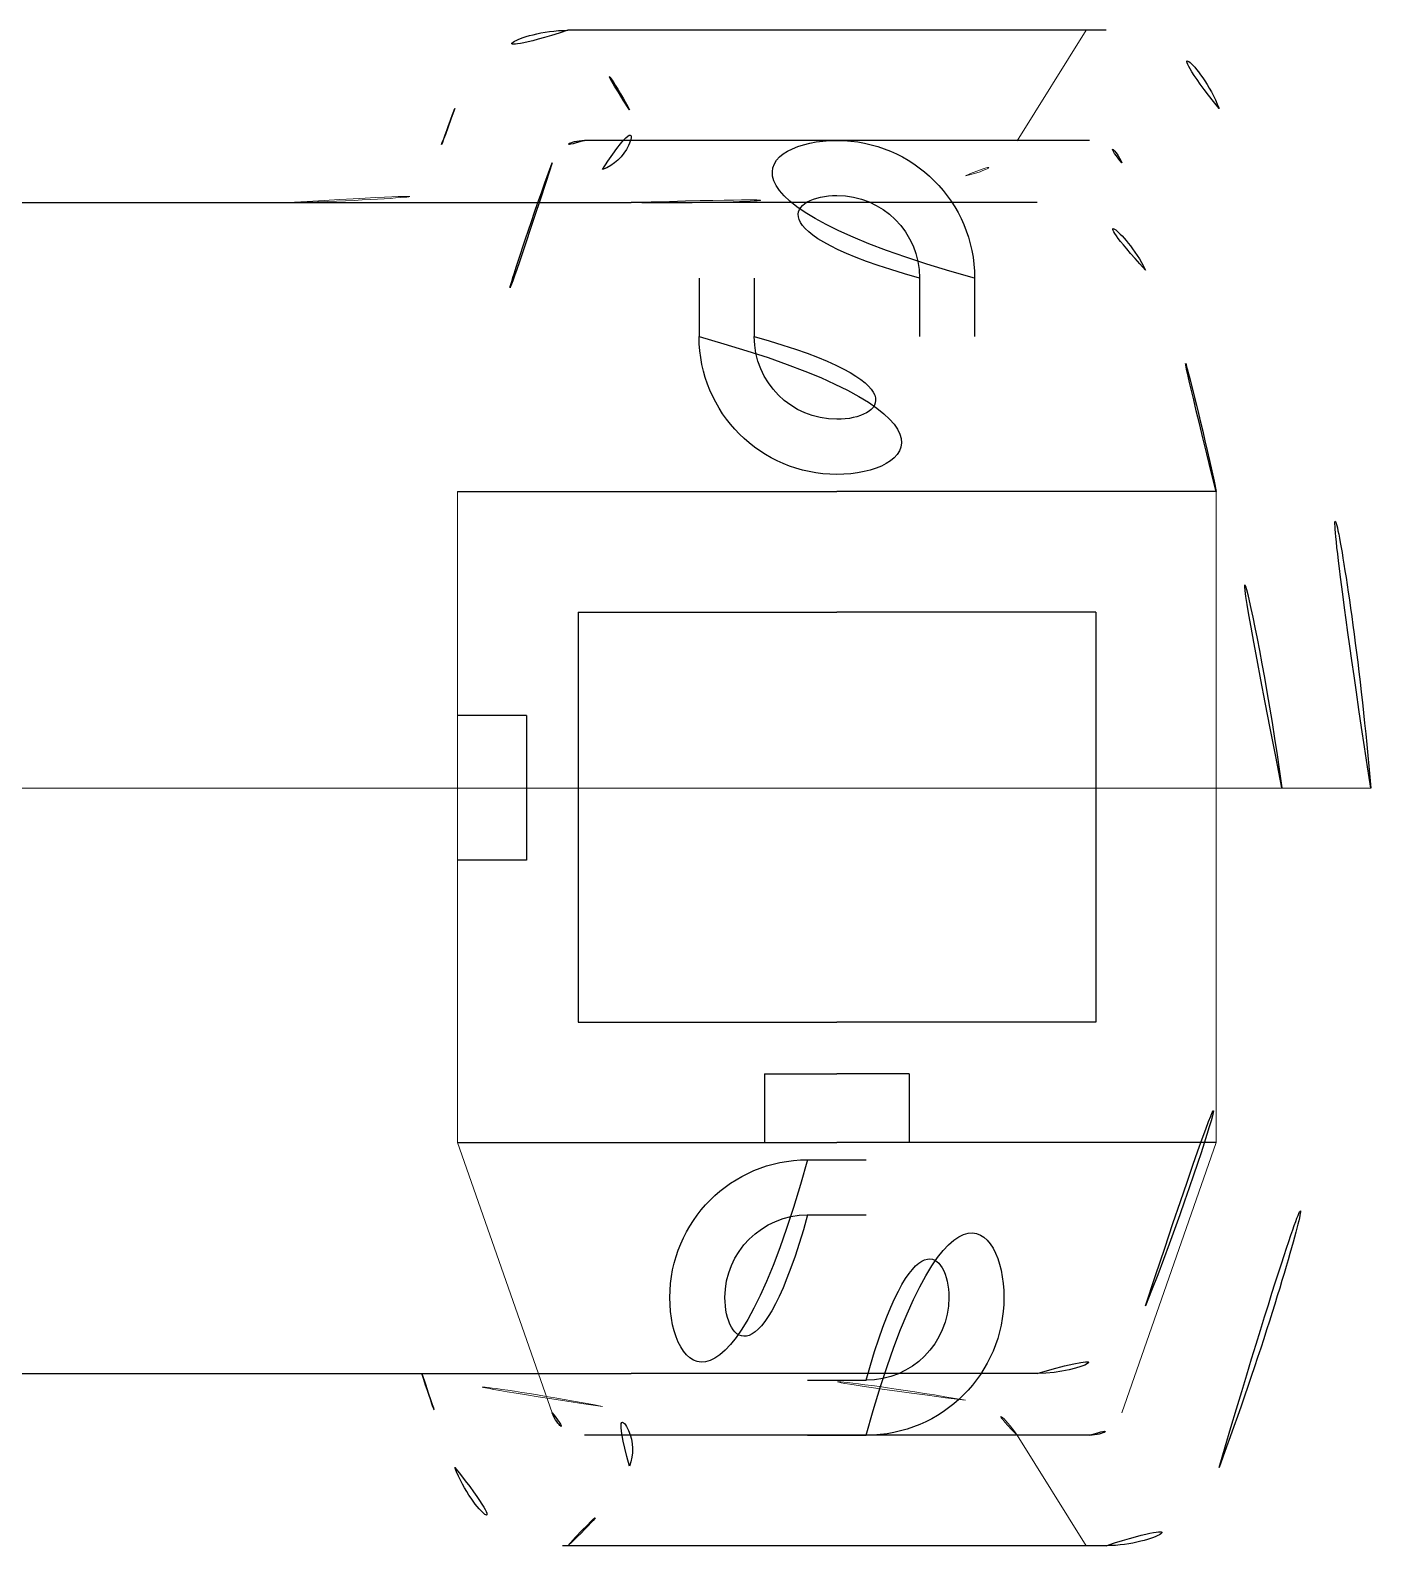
# Model space of a CAD drawing. Extents: x 16296677952 to 16296679688, y -37409618576 to -37409617304.
# Drawn here: x 16296679104.46 to 16296679131.7, y -37409617648.38 to -37409617617.58 of the extents above; entities that cross this region are included whole.
import ezdxf

# ---------------------------------------------------------------- set-up
doc = ezdxf.new("R2010")
doc.units = 0
doc.header["$LTSCALE"] = 10
doc.header["$MEASUREMENT"] = 0
doc.linetypes.add('HIDDENX2', pattern=[0.75, 0.5, -0.25])
doc.layers.get('0').update_dxf_attribs({"linetype": 'CONTINUOUS'})
for name, color, linetype in [('BODY', 7, 'CONTINUOUS'), ('C', 1, 'CONTINUOUS'), ('Default', 7, 'CONTINUOUS')]:
    doc.layers.add(name, color=color, linetype=linetype)

# ---------------------------------------------------------------- blocks, each defined once
blk = doc.blocks.new('1111')
at = {"color": 1, "linetype": 'ByBlock', "lineweight": -3}
for p, q in [((825.655, 4687.647), (810.994, 4687.647)), ((825.655, 4650.047), (810.994, 4650.047))]:
    blk.add_line(p, q, dxfattribs=at)
at = {"color": 1, "lineweight": -3}
for p, q in [((807.309, 4677.447), (818.324, 4677.447)), ((829.34, 4677.447), (818.324, 4677.447)), ((807.309, 4658.547), (818.324, 4658.547)), ((829.34, 4658.547), (818.324, 4658.547))]:
    blk.add_line(p, q, dxfattribs=at)
at = {"color": 1, "lineweight": 5}
for p, q in [((807.309, 4677.447), (807.309, 4658.547)), ((829.34, 4677.447), (829.34, 4658.547)), ((810.055, 4650.703), (807.309, 4658.547)), ((826.594, 4650.703), (829.34, 4658.547))]:
    blk.add_line(p, q, dxfattribs=at)
at = {"color": 1}
for p, q in [((810.809, 4673.947), (818.324, 4673.947)), ((810.809, 4673.947), (810.809, 4662.047)), ((825.84, 4673.947), (818.324, 4673.947)), ((825.84, 4673.947), (825.84, 4662.047)), ((810.809, 4662.047), (818.324, 4662.047)), ((825.84, 4662.047), (818.324, 4662.047))]:
    blk.add_line(p, q, dxfattribs=at)
at = {"color": 1, "linetype": 'HIDDENX2', "lineweight": -3}
for p, q in [((809.309, 4670.947), (807.309, 4670.947)), ((809.309, 4670.947), (809.309, 4666.747)), ((809.309, 4666.747), (807.309, 4666.747)), ((816.224, 4660.547), (818.324, 4660.547)), ((820.424, 4660.547), (818.324, 4660.547))]:
    blk.add_line(p, q, dxfattribs=at)
at = {"color": 1, "linetype": 'ByBlock', "lineweight": -3}
for centre, radius, start, end in [((810.994, 4686.647), 1, 90, 159.8835), ((825.655, 4686.647), 1, 20.1165, 90), ((875.809, 4662.907), 70.026, 159.88355, 168.01605), ((760.84, 4662.907), 70.026, 11.98395, 20.11645), ((810.994, 4651.047), 1, 200.1165, 270), ((825.655, 4651.047), 1, 270, 339.8835)]:
    blk.add_arc(centre, radius, start, end, dxfattribs=at)
at = {"layer": 'BODY', "color": 1, "linetype": 'HIDDENX2', "lineweight": -3, "ltscale": 0.7}
for p, q in [((814.324, 4683.647), (814.324, 4681.947)), ((822.324, 4683.647), (822.324, 4681.947)), ((817.474, 4650.047), (819.174, 4650.047))]:
    blk.add_line(p, q, dxfattribs=at)
at = {"layer": 'BODY', "color": 1, "lineweight": -3, "ltscale": 0.7}
for p, q in [((815.924, 4683.647), (815.924, 4681.947)), ((820.724, 4683.647), (820.724, 4681.947)), ((817.474, 4658.047), (819.174, 4658.047)), ((817.474, 4656.447), (819.174, 4656.447)), ((817.474, 4651.647), (819.174, 4651.647))]:
    blk.add_line(p, q, dxfattribs=at)
for centre, radius, start, end in [((818.324, 4683.647), 4, 0, 180), ((818.324, 4683.647), 2.4, 0, 180), ((818.324, 4681.947), 4, 180, 0), ((818.324, 4681.947), 2.4, 180, 0), ((817.474, 4654.047), 4, 90, 270), ((819.174, 4654.047), 4, 270, 90), ((817.474, 4654.047), 2.4, 90, 270), ((819.174, 4654.047), 2.4, 270, 90)]:
    blk.add_arc(centre, radius, start, end, dxfattribs=at)
at = {"layer": 'C', "color": 1, "linetype": 'HIDDENX2', "lineweight": -3, "ltscale": 0.7}
for p, q in [((816.224, 4660.547), (816.224, 4658.547)), ((820.424, 4660.547), (820.424, 4658.547))]:
    blk.add_line(p, q, dxfattribs=at)

msp = doc.modelspace()

# ---------------------------------------------------------------- linework, layer by layer
for p, q in [((16296679126.323629, -37409617617.579514), (16296679115.37886, -37409617617.579514)), ((16296679126.323629, -37409617617.579514), (16296679115.37886, -37409617617.579514)), ((16296679103.701241, -37409617621.079514), (16296679116.671221, -37409617621.079498)), ((16296679124.92363, -37409617621.079498), (16296679116.671221, -37409617621.079498)), ((16296679103.701241, -37409617644.879517), (16296679116.67123, -37409617644.879517)), ((16296679124.92363, -37409617644.879517), (16296679116.67123, -37409617644.879517)), ((16296679126.323629, -37409617648.379517), (16296679115.271231, -37409617648.379517))]:
    msp.add_line(p, q)
at = {"lineweight": 5}
for p, q in [((16296679125.919081, -37409617617.579514), (16296679124.51376, -37409617619.82296)), ((16296679131.701241, -37409617632.979523), (16296679103.29743, -37409617632.979523)), ((16296679125.919081, -37409617648.379517), (16296679124.51376, -37409617646.13607))]:
    msp.add_line(p, q, dxfattribs=at)
for centre, radius, start, end in [((16296679115.37886, -37409617620.02951), 2.45, 90, 159.4810933), ((16296679111.633051, -37409617621.784157), 5.631179, 27.3467271, 48.3030102), ((16296679126.323629, -37409617620.02951), 2.45, 20.5189067, 90), ((16296679161.09037, -37409617637.137512), 51.258055, 159.4810933, 161.7430269), ((16296679115.770281, -37409617619.535294), 0.928323, 289.8492185, 21.3488051), ((16296679080.61211, -37409617637.137512), 51.258055, 4.6527654, 20.5189067), ((16296679124.92363, -37409617623.529503), 2.45, 26.0889547, 90), ((16296679085.4133, -37409617639.069687), 44.899084, 7.7957765, 21.7224103), ((16296679085.413309, -37409617626.889252), 44.899084, 338.2775897, 352.2042235), ((16296679080.61211, -37409617628.821518), 51.258055, 339.4810933, 355.3472346), ((16296679124.92363, -37409617642.429497), 2.45, 270, 333.9110453), ((16296679161.09037, -37409617628.821518), 51.258055, 198.2569731, 200.5189067), ((16296679115.770281, -37409617646.423737), 0.928323, 338.6511949, 70.1507815), ((16296679115.37886, -37409617645.929512), 2.45, 200.5189067, 270), ((16296679111.633051, -37409617644.174873), 5.631179, 311.6969898, 332.6532729), ((16296679126.323629, -37409617645.929512), 2.45, 270, 339.4810933)]:
    msp.add_arc(centre, radius, start, end)
for centre, radius, start, end in [((16296679123.182039, -37409617618.988747), 1.571429, 280.2756973, 327.9363494), ((16296679109.07523, -37409617584.4151), 36.669685, 270.9723527, 281.0212708), ((16296679117.334949, -37409617586.73642), 34.34949, 268.8928157, 280.2756973), ((16296679109.07523, -37409617681.543922), 36.669685, 78.9787292, 89.0276473), ((16296679117.334949, -37409617679.22261), 34.34949, 79.7243027, 91.1071843), ((16296679123.182039, -37409617646.970284), 1.571429, 32.0636506, 79.7243027)]:
    msp.add_arc(centre, radius, start, end, dxfattribs=at)

# ---------------------------------------------------------------- block references
at = {"layer": 'Default', "xscale": 0.6999998092651367, "yscale": 0.7000007629394531, "zscale": 0.7}
msp.add_blockref('1111', (16296678548.024179, -37409620901.172562), dxfattribs=at)

doc.saveas('drawing.dxf')
